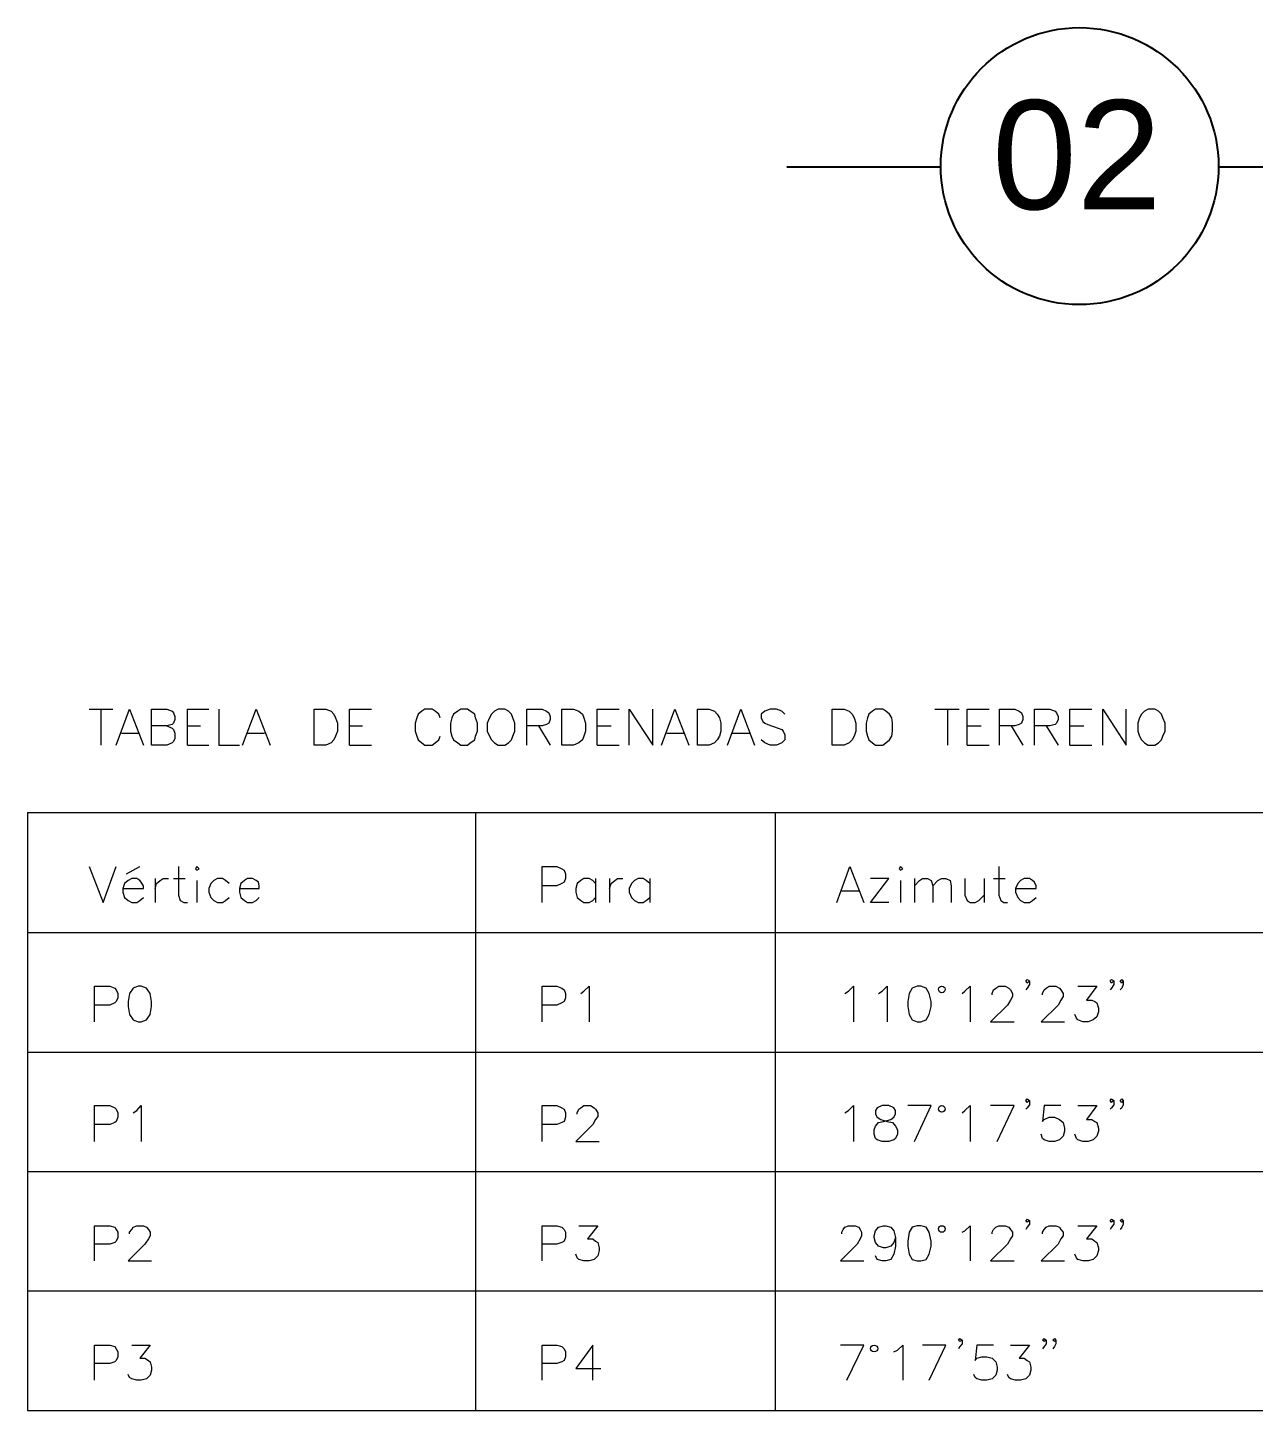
# Model space of a CAD drawing. Header units: millimetres. Extents: x 2928 to 3112, y 1220 to 1280.
# Drawn here: x 2995.67 to 3001.25, y 1239.75 to 1246.04 of the extents above; entities that cross this region are included whole.
import ezdxf

# ---------------------------------------------------------------- set-up
doc = ezdxf.new("R2010")
doc.units = ezdxf.units.MM
doc.styles.add('Arial$001', font='arial.ttf', dxfattribs={"height": 3.564})

msp = doc.modelspace()

# ---------------------------------------------------------------- linework, layer by layer
at = {"color": 7, "linetype": 'Continuous', "lineweight": -2, "true_color": 0x000007}
for points in [[(2999.12548, 1245.40701), (2999.82549, 1245.40701), (2999.82549, 1245.40701)], [(3001.0855, 1245.40701), (3007.13226, 1245.40701), (3007.13226, 1245.40701)]]:
    msp.add_lwpolyline(points, dxfattribs=at)
at = {"color": 7, "linetype": 'Continuous', "lineweight": 9, "true_color": 0x000007}
for points in [[(2995.9521, 1242.94031), (2996.05877, 1242.94031), (2996.05877, 1242.94031)], [(2996.00543, 1242.94031), (2996.00543, 1242.77698), (2996.00543, 1242.77698)], [(2996.07543, 1242.77698), (2996.13543, 1242.94031), (2996.19877, 1242.77698)], [(2996.30544, 1242.86364), (2996.32877, 1242.85364), (2996.33544, 1242.84698), (2996.3421, 1242.83031), (2996.3421, 1242.80698), (2996.33544, 1242.79364), (2996.32877, 1242.78698), (2996.30544, 1242.77698), (2996.23544, 1242.77698), (2996.23544, 1242.94031), (2996.30544, 1242.94031), (2996.32877, 1242.93031), (2996.33544, 1242.92364), (2996.3421, 1242.90698), (2996.3421, 1242.89364), (2996.33544, 1242.87698), (2996.32877, 1242.87031), (2996.30544, 1242.86364), (2996.23544, 1242.86364)], [(2996.39877, 1242.77698), (2996.39877, 1242.94031), (2996.49544, 1242.94031)], [(2996.54211, 1242.94031), (2996.54211, 1242.77698), (2996.63544, 1242.77698)], [(2996.64877, 1242.77698), (2996.71211, 1242.94031), (2996.77544, 1242.77698)], [(2997.13545, 1242.77698), (2997.13545, 1242.94031), (2997.23545, 1242.94031)], [(2997.54879, 1242.90031), (2997.54212, 1242.91698), (2997.52545, 1242.93031), (2997.51212, 1242.94031), (2997.47879, 1242.94031), (2997.46545, 1242.93031), (2997.44879, 1242.91698), (2997.44212, 1242.90031), (2997.43545, 1242.87698), (2997.43545, 1242.84031), (2997.44212, 1242.81698), (2997.44879, 1242.80031), (2997.46545, 1242.78698), (2997.47879, 1242.77698), (2997.51212, 1242.77698), (2997.52545, 1242.78698), (2997.54212, 1242.80031), (2997.54879, 1242.81698)], [(2997.94213, 1242.77698), (2997.94213, 1242.94031), (2998.01213, 1242.94031), (2998.03213, 1242.93031), (2998.04213, 1242.92364), (2998.04879, 1242.90698), (2998.04879, 1242.89364), (2998.04213, 1242.87698), (2998.03213, 1242.87031), (2998.01213, 1242.86364), (2997.94213, 1242.86364)], [(2998.26213, 1242.77698), (2998.26213, 1242.94031), (2998.36213, 1242.94031)], [(2998.4088, 1242.77698), (2998.4088, 1242.94031), (2998.51547, 1242.77698), (2998.51547, 1242.94031)], [(2998.55547, 1242.77698), (2998.61547, 1242.94031), (2998.6788, 1242.77698)], [(2998.85547, 1242.77698), (2998.91547, 1242.94031), (2998.97881, 1242.77698)], [(2999.11548, 1242.91698), (2999.10214, 1242.93031), (2999.07881, 1242.94031), (2999.04881, 1242.94031), (2999.02547, 1242.93031), (2999.00881, 1242.91698), (2999.00881, 1242.90031), (2999.01547, 1242.88364), (2999.02547, 1242.87698), (2999.03881, 1242.87031), (2999.08548, 1242.85364), (2999.10214, 1242.84698), (2999.10881, 1242.84031), (2999.11548, 1242.82364), (2999.11548, 1242.80031), (2999.10214, 1242.78698), (2999.07881, 1242.77698), (2999.04881, 1242.77698), (2999.02547, 1242.78698), (2999.00881, 1242.80031)], [(2999.79882, 1242.94031), (2999.90882, 1242.94031), (2999.90882, 1242.94031)], [(2999.85549, 1242.94031), (2999.85549, 1242.77698), (2999.85549, 1242.77698)], [(2999.94549, 1242.77698), (2999.94549, 1242.94031), (3000.04549, 1242.94031)], [(3000.09216, 1242.77698), (3000.09216, 1242.94031), (3000.16216, 1242.94031), (3000.18216, 1242.93031), (3000.19216, 1242.92364), (3000.19883, 1242.90698), (3000.19883, 1242.89364), (3000.19216, 1242.87698), (3000.18216, 1242.87031), (3000.16216, 1242.86364), (3000.09216, 1242.86364)], [(3000.25216, 1242.77698), (3000.25216, 1242.94031), (3000.32216, 1242.94031), (3000.34549, 1242.93031), (3000.35216, 1242.92364), (3000.35883, 1242.90698), (3000.35883, 1242.89364), (3000.35216, 1242.87698), (3000.34549, 1242.87031), (3000.32216, 1242.86364), (3000.25216, 1242.86364)], [(3000.41216, 1242.77698), (3000.41216, 1242.94031), (3000.51216, 1242.94031)], [(3000.56216, 1242.77698), (3000.56216, 1242.94031), (3000.66883, 1242.77698), (3000.66883, 1242.94031)], [(2996.39877, 1242.86364), (2996.45877, 1242.86364), (2996.45877, 1242.86364)], [(2997.13545, 1242.86364), (2997.19545, 1242.86364), (2997.19545, 1242.86364)], [(2997.99546, 1242.86364), (2998.04879, 1242.77698), (2998.04879, 1242.77698)], [(2998.26213, 1242.86364), (2998.32546, 1242.86364), (2998.32546, 1242.86364)], [(2999.94549, 1242.86364), (3000.00882, 1242.86364), (3000.00882, 1242.86364)], [(3000.14549, 1242.86364), (3000.19883, 1242.77698), (3000.19883, 1242.77698)], [(3000.30549, 1242.86364), (3000.35883, 1242.77698), (3000.35883, 1242.77698)], [(3000.41216, 1242.86364), (3000.4755, 1242.86364), (3000.4755, 1242.86364)], [(2996.09877, 1242.83031), (2996.17543, 1242.83031), (2996.17543, 1242.83031)], [(2996.67211, 1242.83031), (2996.74878, 1242.83031), (2996.74878, 1242.83031)], [(2998.5788, 1242.83031), (2998.65547, 1242.83031), (2998.65547, 1242.83031)], [(2998.87881, 1242.83031), (2998.95547, 1242.83031), (2998.95547, 1242.83031)], [(2996.39877, 1242.77698), (2996.49544, 1242.77698), (2996.49544, 1242.77698)], [(2997.13545, 1242.77698), (2997.23545, 1242.77698), (2997.23545, 1242.77698)], [(2998.26213, 1242.77698), (2998.36213, 1242.77698), (2998.36213, 1242.77698)], [(2999.94549, 1242.77698), (3000.04549, 1242.77698), (3000.04549, 1242.77698)], [(3000.41216, 1242.77698), (3000.51216, 1242.77698), (3000.51216, 1242.77698)], [(2995.67209, 1242.47031), (2997.70879, 1242.47031), (2999.07214, 1242.47031), (3001.73551, 1242.47031), (3004.06555, 1242.47031), (3007.45226, 1242.47031), (3010.60564, 1242.47031)], [(2995.67209, 1242.47031), (2995.67209, 1239.75027), (2997.70879, 1239.75027), (2999.07214, 1239.75027), (3001.73551, 1239.75027), (3004.06555, 1239.75027), (3007.45226, 1239.75027), (3010.60564, 1239.75027)], [(2997.70879, 1242.47031), (2997.70879, 1239.75027), (2997.70879, 1239.75027)], [(2997.70879, 1242.47031), (2997.70879, 1239.75027), (2997.70879, 1239.75027)], [(2999.07214, 1242.47031), (2999.07214, 1239.75027), (2999.07214, 1239.75027)], [(2999.07214, 1242.47031), (2999.07214, 1239.75027), (2999.07214, 1239.75027)], [(2995.9521, 1242.22363), (2996.01543, 1242.0603), (2996.07543, 1242.22363)], [(2996.10543, 1242.12363), (2996.19877, 1242.12363), (2996.19877, 1242.13697), (2996.18877, 1242.15363), (2996.1821, 1242.1603), (2996.16877, 1242.1703), (2996.14543, 1242.1703), (2996.12877, 1242.1603), (2996.1121, 1242.14697), (2996.10543, 1242.12363), (2996.10543, 1242.10697), (2996.1121, 1242.08363), (2996.12877, 1242.0703), (2996.14543, 1242.0603), (2996.16877, 1242.0603), (2996.1821, 1242.0703), (2996.19877, 1242.08363)], [(2996.1221, 1242.1903), (2996.1821, 1242.22363), (2996.1821, 1242.22363)], [(2996.2521, 1242.1703), (2996.2521, 1242.0603), (2996.2521, 1242.0603)], [(2996.2521, 1242.12363), (2996.25877, 1242.14697), (2996.27544, 1242.1603), (2996.28877, 1242.1703), (2996.3121, 1242.1703)], [(2996.33544, 1242.1703), (2996.38877, 1242.1703), (2996.38877, 1242.1703)], [(2996.35877, 1242.22363), (2996.35877, 1242.09363), (2996.36544, 1242.0703), (2996.3821, 1242.0603), (2996.39877, 1242.0603)], [(2996.58877, 1242.14697), (2996.57211, 1242.1603), (2996.55877, 1242.1703), (2996.53544, 1242.1703), (2996.51877, 1242.1603), (2996.50544, 1242.14697), (2996.49544, 1242.12363), (2996.49544, 1242.10697), (2996.50544, 1242.08363), (2996.51877, 1242.0703), (2996.53544, 1242.0603), (2996.55877, 1242.0603), (2996.57211, 1242.0703), (2996.58877, 1242.08363)], [(2996.63544, 1242.12363), (2996.72544, 1242.12363), (2996.72544, 1242.13697), (2996.72211, 1242.15363), (2996.71211, 1242.1603), (2996.69544, 1242.1703), (2996.67211, 1242.1703), (2996.65877, 1242.1603), (2996.64211, 1242.14697), (2996.63544, 1242.12363), (2996.63544, 1242.10697), (2996.64211, 1242.08363), (2996.65877, 1242.0703), (2996.67211, 1242.0603), (2996.69544, 1242.0603), (2996.71211, 1242.0703), (2996.72544, 1242.08363)], [(2998.01213, 1242.0603), (2998.01213, 1242.22363), (2998.07879, 1242.22363), (2998.10213, 1242.21363), (2998.11213, 1242.20697), (2998.1188, 1242.1903), (2998.1188, 1242.1703), (2998.11213, 1242.15363), (2998.10213, 1242.14697), (2998.07879, 1242.13697), (2998.01213, 1242.13697)], [(2998.25546, 1242.14697), (2998.24213, 1242.1603), (2998.22546, 1242.1703), (2998.20213, 1242.1703), (2998.1888, 1242.1603), (2998.17213, 1242.14697), (2998.16546, 1242.12363), (2998.16546, 1242.10697), (2998.17213, 1242.08363), (2998.1888, 1242.0703), (2998.20213, 1242.0603), (2998.22546, 1242.0603), (2998.24213, 1242.0703), (2998.25546, 1242.08363)], [(2998.25546, 1242.1703), (2998.25546, 1242.0603), (2998.25546, 1242.0603)], [(2998.3188, 1242.1703), (2998.3188, 1242.0603), (2998.3188, 1242.0603)], [(2998.3188, 1242.12363), (2998.32546, 1242.14697), (2998.34213, 1242.1603), (2998.35547, 1242.1703), (2998.3788, 1242.1703)], [(2998.50213, 1242.14697), (2998.48547, 1242.1603), (2998.47213, 1242.1703), (2998.4488, 1242.1703), (2998.43213, 1242.1603), (2998.4188, 1242.14697), (2998.4088, 1242.12363), (2998.4088, 1242.10697), (2998.4188, 1242.08363), (2998.43213, 1242.0703), (2998.4488, 1242.0603), (2998.47213, 1242.0603), (2998.48547, 1242.0703), (2998.50213, 1242.08363)], [(2998.50213, 1242.1703), (2998.50213, 1242.0603), (2998.50213, 1242.0603)], [(2999.35215, 1242.0603), (2999.41215, 1242.22363), (2999.47548, 1242.0603)], [(2999.58882, 1242.0603), (2999.50548, 1242.0603), (2999.58882, 1242.1703), (2999.50548, 1242.1703)], [(2999.70548, 1242.1703), (2999.70548, 1242.0603), (2999.70548, 1242.0603)], [(2999.70548, 1242.13697), (2999.72882, 1242.1603), (2999.74215, 1242.1703), (2999.76549, 1242.1703), (2999.78215, 1242.1603), (2999.78882, 1242.13697), (2999.78882, 1242.0603)], [(2999.78882, 1242.13697), (2999.81215, 1242.1603), (2999.82882, 1242.1703), (2999.84882, 1242.1703), (2999.86882, 1242.1603), (2999.87215, 1242.13697), (2999.87215, 1242.0603)], [(2999.93549, 1242.1703), (2999.93549, 1242.09363), (2999.94549, 1242.0703), (2999.95882, 1242.0603), (2999.98216, 1242.0603), (2999.99882, 1242.0703), (3000.02216, 1242.09363)], [(3000.02216, 1242.1703), (3000.02216, 1242.0603), (3000.02216, 1242.0603)], [(3000.06549, 1242.1703), (3000.11882, 1242.1703), (3000.11882, 1242.1703)], [(3000.08882, 1242.22363), (3000.08882, 1242.09363), (3000.09882, 1242.0703), (3000.11216, 1242.0603), (3000.12882, 1242.0603)], [(3000.16549, 1242.12363), (3000.25883, 1242.12363), (3000.25883, 1242.13697), (3000.25216, 1242.15363), (3000.24216, 1242.1603), (3000.22883, 1242.1703), (3000.20549, 1242.1703), (3000.18882, 1242.1603), (3000.17549, 1242.14697), (3000.16549, 1242.12363), (3000.16549, 1242.10697), (3000.17549, 1242.08363), (3000.18882, 1242.0703), (3000.20549, 1242.0603), (3000.22883, 1242.0603), (3000.24216, 1242.0703), (3000.25883, 1242.08363)], [(2996.4421, 1242.1603), (2996.4421, 1242.0603), (2996.4421, 1242.0603)], [(2999.37548, 1242.11363), (2999.45215, 1242.11363), (2999.45215, 1242.11363)], [(2999.64215, 1242.1603), (2999.64215, 1242.0603), (2999.64215, 1242.0603)], [(2995.67209, 1241.92363), (2997.70879, 1241.92363), (2999.07214, 1241.92363), (3001.73551, 1241.92363), (3004.06555, 1241.92363), (3007.45226, 1241.92363), (3010.60564, 1241.92363)], [(2995.97543, 1241.51696), (2995.97543, 1241.68029), (2996.04543, 1241.68029), (2996.06877, 1241.67029), (2996.07543, 1241.66363), (2996.0821, 1241.64696), (2996.0821, 1241.62696), (2996.07543, 1241.61029), (2996.06877, 1241.60363), (2996.04543, 1241.59363), (2995.97543, 1241.59363)], [(2998.01213, 1241.51696), (2998.01213, 1241.68029), (2998.07879, 1241.68029), (2998.10213, 1241.67029), (2998.11213, 1241.66363), (2998.1188, 1241.64696), (2998.1188, 1241.62696), (2998.11213, 1241.61029), (2998.10213, 1241.60363), (2998.07879, 1241.59363), (2998.01213, 1241.59363)], [(2998.1888, 1241.64696), (2998.20213, 1241.65696), (2998.22546, 1241.68029), (2998.22546, 1241.51696)], [(2999.38881, 1241.64696), (2999.40548, 1241.65696), (2999.42881, 1241.68029), (2999.42881, 1241.51696)], [(2999.54215, 1241.64696), (2999.55882, 1241.65696), (2999.58215, 1241.68029), (2999.58215, 1241.51696)], [(2999.92215, 1241.64696), (2999.93549, 1241.65696), (2999.95882, 1241.68029), (2999.95882, 1241.51696)], [(3000.05882, 1241.64029), (3000.05882, 1241.64696), (3000.06549, 1241.66363), (3000.07549, 1241.67029), (3000.08882, 1241.68029), (3000.11882, 1241.68029), (3000.13549, 1241.67029), (3000.14216, 1241.66363), (3000.15216, 1241.64696), (3000.15216, 1241.63363), (3000.14216, 1241.61696), (3000.12882, 1241.59363), (3000.05216, 1241.51696), (3000.15882, 1241.51696)], [(3000.22883, 1241.70363), (3000.21883, 1241.69363), (3000.21216, 1241.70363), (3000.21883, 1241.71029), (3000.22883, 1241.70363), (3000.22883, 1241.68696), (3000.21883, 1241.67029), (3000.21216, 1241.66363)], [(3000.28883, 1241.64029), (3000.28883, 1241.64696), (3000.29549, 1241.66363), (3000.30549, 1241.67029), (3000.31883, 1241.68029), (3000.34883, 1241.68029), (3000.36549, 1241.67029), (3000.37216, 1241.66363), (3000.38216, 1241.64696), (3000.38216, 1241.63363), (3000.37216, 1241.61696), (3000.35883, 1241.59363), (3000.28216, 1241.51696), (3000.38883, 1241.51696)], [(3000.44883, 1241.68029), (3000.5355, 1241.68029), (3000.48883, 1241.61696), (3000.51216, 1241.61696), (3000.5255, 1241.61029), (3000.5355, 1241.60363), (3000.54216, 1241.58029), (3000.54216, 1241.56363), (3000.5355, 1241.54029), (3000.51883, 1241.52696), (3000.4955, 1241.51696), (3000.47216, 1241.51696), (3000.44883, 1241.52696), (3000.44216, 1241.53363), (3000.4355, 1241.55029)], [(3000.61216, 1241.70363), (3000.60216, 1241.69363), (3000.5955, 1241.70363), (3000.60216, 1241.71029), (3000.61216, 1241.70363), (3000.61216, 1241.68696), (3000.60216, 1241.67029), (3000.5955, 1241.66363)], [(3000.6555, 1241.70363), (3000.64883, 1241.69363), (3000.64216, 1241.70363), (3000.64883, 1241.71029), (3000.6555, 1241.70363), (3000.6555, 1241.68696), (3000.64883, 1241.67029), (3000.64216, 1241.66363)], [(2995.67209, 1241.38029), (2997.70879, 1241.38029), (2999.07214, 1241.38029), (3001.73551, 1241.38029), (3004.06555, 1241.38029), (3007.45226, 1241.38029), (3010.60564, 1241.38029)], [(3000.22883, 1241.16029), (3000.21883, 1241.15029), (3000.21216, 1241.16029), (3000.21883, 1241.16695), (3000.22883, 1241.16029), (3000.22883, 1241.14029), (3000.21883, 1241.12695), (3000.21216, 1241.12029)], [(3000.61216, 1241.16029), (3000.60216, 1241.15029), (3000.5955, 1241.16029), (3000.60216, 1241.16695), (3000.61216, 1241.16029), (3000.61216, 1241.14029), (3000.60216, 1241.12695), (3000.5955, 1241.12029)], [(3000.6555, 1241.16029), (3000.64883, 1241.15029), (3000.64216, 1241.16029), (3000.64883, 1241.16695), (3000.6555, 1241.16029), (3000.6555, 1241.14029), (3000.64883, 1241.12695), (3000.64216, 1241.12029)], [(2995.97543, 1240.97362), (2995.97543, 1241.13695), (2996.04543, 1241.13695), (2996.06877, 1241.12695), (2996.07543, 1241.12029), (2996.0821, 1241.10362), (2996.0821, 1241.08362), (2996.07543, 1241.06362), (2996.06877, 1241.06028), (2996.04543, 1241.05028), (2995.97543, 1241.05028)], [(2996.1521, 1241.10362), (2996.16877, 1241.11362), (2996.18877, 1241.13695), (2996.18877, 1240.97362)], [(2998.01213, 1240.97362), (2998.01213, 1241.13695), (2998.07879, 1241.13695), (2998.10213, 1241.12695), (2998.11213, 1241.12029), (2998.1188, 1241.10362), (2998.1188, 1241.08362), (2998.11213, 1241.06362), (2998.10213, 1241.06028), (2998.07879, 1241.05028), (2998.01213, 1241.05028)], [(2998.17213, 1241.09695), (2998.17213, 1241.10362), (2998.1788, 1241.12029), (2998.1888, 1241.12695), (2998.20213, 1241.13695), (2998.23213, 1241.13695), (2998.2488, 1241.12695), (2998.25546, 1241.12029), (2998.26546, 1241.10362), (2998.26546, 1241.08695), (2998.25546, 1241.07362), (2998.24213, 1241.05028), (2998.16546, 1240.97362), (2998.27213, 1240.97362)], [(2999.38881, 1241.10362), (2999.40548, 1241.11362), (2999.42881, 1241.13695), (2999.42881, 1240.97362)], [(2999.70548, 1240.97362), (2999.78215, 1241.13695), (2999.67548, 1241.13695)], [(2999.92215, 1241.10362), (2999.93549, 1241.11362), (2999.95882, 1241.13695), (2999.95882, 1240.97362)], [(3000.08216, 1240.97362), (3000.15882, 1241.13695), (3000.05216, 1241.13695)], [(3000.37216, 1241.13695), (3000.29549, 1241.13695), (3000.28883, 1241.06362), (3000.29549, 1241.07362), (3000.31883, 1241.08362), (3000.34216, 1241.08362), (3000.36549, 1241.07362), (3000.38216, 1241.06028), (3000.38883, 1241.03362), (3000.38883, 1241.02028), (3000.38216, 1240.99695), (3000.36549, 1240.98028), (3000.34216, 1240.97362), (3000.31883, 1240.97362), (3000.29549, 1240.98028), (3000.28883, 1240.98695), (3000.28216, 1241.00695)], [(3000.44883, 1241.13695), (3000.5355, 1241.13695), (3000.48883, 1241.07362), (3000.51216, 1241.07362), (3000.5255, 1241.06362), (3000.5355, 1241.06028), (3000.54216, 1241.03362), (3000.54216, 1241.02028), (3000.5355, 1240.99695), (3000.51883, 1240.98028), (3000.4955, 1240.97362), (3000.47216, 1240.97362), (3000.44883, 1240.98028), (3000.44216, 1240.98695), (3000.4355, 1241.00695)], [(2995.67209, 1240.83695), (2997.70879, 1240.83695), (2999.07214, 1240.83695), (3001.73551, 1240.83695), (3004.06555, 1240.83695), (3007.45226, 1240.83695), (3010.60564, 1240.83695)], [(3000.22883, 1240.61361), (3000.21883, 1240.60695), (3000.21216, 1240.61361), (3000.21883, 1240.62028), (3000.22883, 1240.61361), (3000.22883, 1240.59695), (3000.21883, 1240.58361), (3000.21216, 1240.57361)], [(3000.61216, 1240.61361), (3000.60216, 1240.60695), (3000.5955, 1240.61361), (3000.60216, 1240.62028), (3000.61216, 1240.61361), (3000.61216, 1240.59695), (3000.60216, 1240.58361), (3000.5955, 1240.57361)], [(3000.6555, 1240.61361), (3000.64883, 1240.60695), (3000.64216, 1240.61361), (3000.64883, 1240.62028), (3000.6555, 1240.61361), (3000.6555, 1240.59695), (3000.64883, 1240.58361), (3000.64216, 1240.57361)], [(2995.97543, 1240.43028), (2995.97543, 1240.59028), (2996.04543, 1240.59028), (2996.06877, 1240.58361), (2996.07543, 1240.57361), (2996.0821, 1240.56028), (2996.0821, 1240.53694), (2996.07543, 1240.52028), (2996.06877, 1240.51361), (2996.04543, 1240.50694), (2995.97543, 1240.50694)], [(2996.13543, 1240.55361), (2996.13543, 1240.56028), (2996.14543, 1240.57361), (2996.1521, 1240.58361), (2996.16877, 1240.59028), (2996.19877, 1240.59028), (2996.2121, 1240.58361), (2996.2221, 1240.57361), (2996.22877, 1240.56028), (2996.22877, 1240.54361), (2996.2221, 1240.53028), (2996.20543, 1240.50694), (2996.12877, 1240.43028), (2996.23544, 1240.43028)], [(2998.01213, 1240.43028), (2998.01213, 1240.59028), (2998.07879, 1240.59028), (2998.10213, 1240.58361), (2998.11213, 1240.57361), (2998.1188, 1240.56028), (2998.1188, 1240.53694), (2998.11213, 1240.52028), (2998.10213, 1240.51361), (2998.07879, 1240.50694), (2998.01213, 1240.50694)], [(2998.1788, 1240.59028), (2998.26546, 1240.59028), (2998.2188, 1240.53028), (2998.24213, 1240.53028), (2998.25546, 1240.52028), (2998.26546, 1240.51361), (2998.27213, 1240.49028), (2998.27213, 1240.47694), (2998.26546, 1240.45361), (2998.2488, 1240.43694), (2998.22546, 1240.43028), (2998.20213, 1240.43028), (2998.1788, 1240.43694), (2998.17213, 1240.44361), (2998.16546, 1240.46028)], [(2999.37548, 1240.55361), (2999.37548, 1240.56028), (2999.38215, 1240.57361), (2999.38881, 1240.58361), (2999.40548, 1240.59028), (2999.43548, 1240.59028), (2999.45215, 1240.58361), (2999.45881, 1240.57361), (2999.46548, 1240.56028), (2999.46548, 1240.54361), (2999.45881, 1240.53028), (2999.44548, 1240.50694), (2999.36881, 1240.43028), (2999.47548, 1240.43028)], [(2999.61882, 1240.53694), (2999.61215, 1240.51361), (2999.59882, 1240.49694), (2999.57548, 1240.49028), (2999.56548, 1240.49028), (2999.54215, 1240.49694), (2999.52882, 1240.51361), (2999.52215, 1240.53694), (2999.52215, 1240.54361), (2999.52882, 1240.56694), (2999.54215, 1240.58361), (2999.56548, 1240.59028), (2999.57548, 1240.59028), (2999.59882, 1240.58361), (2999.61215, 1240.56694), (2999.61882, 1240.53694), (2999.61882, 1240.49694), (2999.61215, 1240.46028), (2999.59882, 1240.43694), (2999.57548, 1240.43028), (2999.55882, 1240.43028), (2999.53548, 1240.43694), (2999.52882, 1240.45361)], [(2999.92215, 1240.56028), (2999.93549, 1240.56694), (2999.95882, 1240.59028), (2999.95882, 1240.43028)], [(3000.05882, 1240.55361), (3000.05882, 1240.56028), (3000.06549, 1240.57361), (3000.07549, 1240.58361), (3000.08882, 1240.59028), (3000.11882, 1240.59028), (3000.13549, 1240.58361), (3000.14216, 1240.57361), (3000.15216, 1240.56028), (3000.15216, 1240.54361), (3000.14216, 1240.53028), (3000.12882, 1240.50694), (3000.05216, 1240.43028), (3000.15882, 1240.43028)], [(3000.28883, 1240.55361), (3000.28883, 1240.56028), (3000.29549, 1240.57361), (3000.30549, 1240.58361), (3000.31883, 1240.59028), (3000.34883, 1240.59028), (3000.36549, 1240.58361), (3000.37216, 1240.57361), (3000.38216, 1240.56028), (3000.38216, 1240.54361), (3000.37216, 1240.53028), (3000.35883, 1240.50694), (3000.28216, 1240.43028), (3000.38883, 1240.43028)], [(3000.44883, 1240.59028), (3000.5355, 1240.59028), (3000.48883, 1240.53028), (3000.51216, 1240.53028), (3000.5255, 1240.52028), (3000.5355, 1240.51361), (3000.54216, 1240.49028), (3000.54216, 1240.47694), (3000.5355, 1240.45361), (3000.51883, 1240.43694), (3000.4955, 1240.43028), (3000.47216, 1240.43028), (3000.44883, 1240.43694), (3000.44216, 1240.44361), (3000.4355, 1240.46028)], [(2995.67209, 1240.29361), (2997.70879, 1240.29361), (2999.07214, 1240.29361), (3001.73551, 1240.29361), (3004.06555, 1240.29361), (3007.45226, 1240.29361), (3010.60564, 1240.29361)], [(2995.97543, 1239.88693), (2995.97543, 1240.04694), (2996.04543, 1240.04694), (2996.06877, 1240.04027), (2996.07543, 1240.03027), (2996.0821, 1240.01694), (2996.0821, 1239.9936), (2996.07543, 1239.97694), (2996.06877, 1239.97027), (2996.04543, 1239.9636), (2995.97543, 1239.9636)], [(2996.14543, 1240.04694), (2996.22877, 1240.04694), (2996.1821, 1239.98694), (2996.20543, 1239.98694), (2996.2221, 1239.97694), (2996.22877, 1239.97027), (2996.23544, 1239.94694), (2996.23544, 1239.9336), (2996.22877, 1239.91027), (2996.2121, 1239.8936), (2996.18877, 1239.88693), (2996.16877, 1239.88693), (2996.14543, 1239.8936), (2996.13543, 1239.90027), (2996.12877, 1239.9136)], [(2998.01213, 1239.88693), (2998.01213, 1240.04694), (2998.07879, 1240.04694), (2998.10213, 1240.04027), (2998.11213, 1240.03027), (2998.1188, 1240.01694), (2998.1188, 1239.9936), (2998.11213, 1239.97694), (2998.10213, 1239.97027), (2998.07879, 1239.9636), (2998.01213, 1239.9636)], [(2998.24213, 1239.88693), (2998.24213, 1240.04694), (2998.16546, 1239.94027), (2998.2788, 1239.94027)], [(2999.39881, 1239.88693), (2999.47548, 1240.04694), (2999.36881, 1240.04694)], [(2999.61215, 1240.01694), (2999.62882, 1240.0236), (2999.65215, 1240.04694), (2999.65215, 1239.88693)], [(2999.77215, 1239.88693), (2999.84882, 1240.04694), (2999.74215, 1240.04694)], [(2999.92215, 1240.07027), (2999.91215, 1240.0636), (2999.90549, 1240.07027), (2999.91215, 1240.07694), (2999.92215, 1240.07027), (2999.92215, 1240.0536), (2999.91215, 1240.04027), (2999.90549, 1240.03027)], [(3000.06549, 1240.04694), (2999.98882, 1240.04694), (2999.98216, 1239.97694), (2999.98882, 1239.98694), (3000.01216, 1239.9936), (3000.03549, 1239.9936), (3000.05882, 1239.98694), (3000.07549, 1239.97027), (3000.08216, 1239.94694), (3000.08216, 1239.9336), (3000.07549, 1239.91027), (3000.05882, 1239.8936), (3000.03549, 1239.88693), (3000.01216, 1239.88693), (2999.98882, 1239.8936), (2999.98216, 1239.90027), (2999.97549, 1239.9136)], [(3000.14216, 1240.04694), (3000.22883, 1240.04694), (3000.18216, 1239.98694), (3000.20549, 1239.98694), (3000.21883, 1239.97694), (3000.22883, 1239.97027), (3000.23549, 1239.94694), (3000.23549, 1239.9336), (3000.22883, 1239.91027), (3000.21216, 1239.8936), (3000.18882, 1239.88693), (3000.16549, 1239.88693), (3000.14216, 1239.8936), (3000.13549, 1239.90027), (3000.12882, 1239.9136)], [(3000.30549, 1240.07027), (3000.29549, 1240.0636), (3000.28883, 1240.07027), (3000.29549, 1240.07694), (3000.30549, 1240.07027), (3000.30549, 1240.0536), (3000.29549, 1240.04027), (3000.28883, 1240.03027)], [(3000.34883, 1240.07027), (3000.34216, 1240.0636), (3000.33549, 1240.07027), (3000.34216, 1240.07694), (3000.34883, 1240.07027), (3000.34883, 1240.0536), (3000.34216, 1240.04027), (3000.33549, 1240.03027)]]:
    msp.add_lwpolyline(points, dxfattribs=at)
for points in [[(2996.97545, 1242.77698), (2996.97545, 1242.94031), (2997.02878, 1242.94031), (2997.05211, 1242.93031), (2997.06545, 1242.91698), (2997.07211, 1242.90031), (2997.08211, 1242.87698), (2997.08211, 1242.84031), (2997.07211, 1242.81698), (2997.06545, 1242.80031), (2997.05211, 1242.78698), (2997.02878, 1242.77698)], [(2997.64212, 1242.94031), (2997.62879, 1242.93031), (2997.60879, 1242.91698), (2997.60212, 1242.90031), (2997.59545, 1242.87698), (2997.59545, 1242.84031), (2997.60212, 1242.81698), (2997.60879, 1242.80031), (2997.62879, 1242.78698), (2997.64212, 1242.77698), (2997.67212, 1242.77698), (2997.68546, 1242.78698), (2997.70546, 1242.80031), (2997.70879, 1242.81698), (2997.71879, 1242.84031), (2997.71879, 1242.87698), (2997.70879, 1242.90031), (2997.70546, 1242.91698), (2997.68546, 1242.93031), (2997.67212, 1242.94031)], [(2997.81212, 1242.94031), (2997.79546, 1242.93031), (2997.78212, 1242.91698), (2997.77212, 1242.90031), (2997.76212, 1242.87698), (2997.76212, 1242.84031), (2997.77212, 1242.81698), (2997.78212, 1242.80031), (2997.79546, 1242.78698), (2997.81212, 1242.77698), (2997.84212, 1242.77698), (2997.85879, 1242.78698), (2997.87213, 1242.80031), (2997.87879, 1242.81698), (2997.88879, 1242.84031), (2997.88879, 1242.87698), (2997.87879, 1242.90031), (2997.87213, 1242.91698), (2997.85879, 1242.93031), (2997.84212, 1242.94031)], [(2998.10213, 1242.77698), (2998.10213, 1242.94031), (2998.15546, 1242.94031), (2998.1788, 1242.93031), (2998.19546, 1242.91698), (2998.20213, 1242.90031), (2998.2088, 1242.87698), (2998.2088, 1242.84031), (2998.20213, 1242.81698), (2998.19546, 1242.80031), (2998.1788, 1242.78698), (2998.15546, 1242.77698)], [(2998.7188, 1242.77698), (2998.7188, 1242.94031), (2998.77214, 1242.94031), (2998.79547, 1242.93031), (2998.80881, 1242.91698), (2998.81881, 1242.90031), (2998.82547, 1242.87698), (2998.82547, 1242.84031), (2998.81881, 1242.81698), (2998.80881, 1242.80031), (2998.79547, 1242.78698), (2998.77214, 1242.77698)], [(2999.33215, 1242.77698), (2999.33215, 1242.94031), (2999.38548, 1242.94031), (2999.40881, 1242.93031), (2999.42215, 1242.91698), (2999.43215, 1242.90031), (2999.43881, 1242.87698), (2999.43881, 1242.84031), (2999.43215, 1242.81698), (2999.42215, 1242.80031), (2999.40881, 1242.78698), (2999.38548, 1242.77698)], [(2999.52882, 1242.94031), (2999.51548, 1242.93031), (2999.49882, 1242.91698), (2999.49215, 1242.90031), (2999.48548, 1242.87698), (2999.48548, 1242.84031), (2999.49215, 1242.81698), (2999.49882, 1242.80031), (2999.51548, 1242.78698), (2999.52882, 1242.77698), (2999.56215, 1242.77698), (2999.57548, 1242.78698), (2999.59215, 1242.80031), (2999.60215, 1242.81698), (2999.60548, 1242.84031), (2999.60548, 1242.87698), (2999.60215, 1242.90031), (2999.59215, 1242.91698), (2999.57548, 1242.93031), (2999.56215, 1242.94031)], [(3000.76883, 1242.94031), (3000.75217, 1242.93031), (3000.73883, 1242.91698), (3000.72883, 1242.90031), (3000.72217, 1242.87698), (3000.72217, 1242.84031), (3000.72883, 1242.81698), (3000.73883, 1242.80031), (3000.75217, 1242.78698), (3000.76883, 1242.77698), (3000.79883, 1242.77698), (3000.8155, 1242.78698), (3000.82883, 1242.80031), (3000.8355, 1242.81698), (3000.8455, 1242.84031), (3000.8455, 1242.87698), (3000.8355, 1242.90031), (3000.82883, 1242.91698), (3000.8155, 1242.93031), (3000.79883, 1242.94031)], [(2996.43544, 1242.21363), (2996.4421, 1242.20697), (2996.4521, 1242.21363), (2996.4421, 1242.22363)], [(2999.63548, 1242.21363), (2999.64215, 1242.20697), (2999.65215, 1242.21363), (2999.64215, 1242.22363)], [(2996.17543, 1241.68029), (2996.1521, 1241.67029), (2996.13543, 1241.64696), (2996.12877, 1241.61029), (2996.12877, 1241.58696), (2996.13543, 1241.55029), (2996.1521, 1241.52696), (2996.17543, 1241.51696), (2996.18877, 1241.51696), (2996.2121, 1241.52696), (2996.22877, 1241.55029), (2996.23544, 1241.58696), (2996.23544, 1241.61029), (2996.22877, 1241.64696), (2996.2121, 1241.67029), (2996.18877, 1241.68029)], [(2999.71882, 1241.68029), (2999.69548, 1241.67029), (2999.68215, 1241.64696), (2999.67548, 1241.61029), (2999.67548, 1241.58696), (2999.68215, 1241.55029), (2999.69548, 1241.52696), (2999.71882, 1241.51696), (2999.73549, 1241.51696), (2999.75882, 1241.52696), (2999.77215, 1241.55029), (2999.78215, 1241.58696), (2999.78215, 1241.61029), (2999.77215, 1241.64696), (2999.75882, 1241.67029), (2999.73549, 1241.68029)], [(2999.55882, 1241.13695), (2999.53548, 1241.12695), (2999.52882, 1241.11362), (2999.52882, 1241.09695), (2999.53548, 1241.08362), (2999.55215, 1241.07362), (2999.58215, 1241.06362), (2999.60548, 1241.06028), (2999.61882, 1241.04362), (2999.62882, 1241.02695), (2999.62882, 1241.00695), (2999.61882, 1240.98695), (2999.61215, 1240.98028), (2999.58882, 1240.97362), (2999.55882, 1240.97362), (2999.53548, 1240.98028), (2999.52882, 1240.98695), (2999.52215, 1241.00695), (2999.52215, 1241.02695), (2999.52882, 1241.04362), (2999.54215, 1241.06028), (2999.56548, 1241.06362), (2999.59882, 1241.07362), (2999.61215, 1241.08362), (2999.61882, 1241.09695), (2999.61882, 1241.11362), (2999.61215, 1241.12695), (2999.58882, 1241.13695)], [(2999.71882, 1240.59028), (2999.69548, 1240.58361), (2999.68215, 1240.56028), (2999.67548, 1240.52028), (2999.67548, 1240.49694), (2999.68215, 1240.46028), (2999.69548, 1240.43694), (2999.71882, 1240.43028), (2999.73549, 1240.43028), (2999.75882, 1240.43694), (2999.77215, 1240.46028), (2999.78215, 1240.49694), (2999.78215, 1240.52028), (2999.77215, 1240.56028), (2999.75882, 1240.58361), (2999.73549, 1240.59028)]]:
    msp.add_lwpolyline(points, close=True, dxfattribs=at)
at = {"color": 7, "linetype": 'Continuous', "lineweight": -2, "true_color": 0x000007}
msp.add_open_spline([(3001.08884, 1245.41035), (3001.08884, 1245.75702), (3000.8055, 1246.04036), (3000.4555, 1246.04036), (3000.4555, 1246.04036), (3000.10882, 1246.04036), (2999.82549, 1245.75702), (2999.82549, 1245.41035), (2999.82549, 1245.41035), (2999.82549, 1245.06034), (3000.10882, 1244.78034), (3000.4555, 1244.78034), (3000.4555, 1244.78034), (3000.8055, 1244.78034), (3001.08884, 1245.06034), (3001.08884, 1245.41035)], degree=3, knots=[0, 0, 0, 0, 0.0625, 0.0625, 0.0625, 0.0625, 0.125, 0.125, 0.125, 0.125, 0.1875, 0.1875, 0.1875, 0.1875, 1, 1, 1, 1], dxfattribs=at)
at = {"color": 7, "linetype": 'Continuous', "lineweight": 9, "true_color": 0x000007}
for points in [[(2999.84549, 1241.66696), (2999.84549, 1241.67363), (2999.83882, 1241.68029), (2999.82882, 1241.68029), (2999.82882, 1241.68029), (2999.82215, 1241.68029), (2999.81549, 1241.67363), (2999.81549, 1241.66696), (2999.81549, 1241.66696), (2999.81549, 1241.65696), (2999.82215, 1241.65029), (2999.82882, 1241.65029), (2999.82882, 1241.65029), (2999.83882, 1241.65029), (2999.84549, 1241.65696), (2999.84549, 1241.66696)], [(2999.84549, 1241.12029), (2999.84549, 1241.13029), (2999.83882, 1241.13695), (2999.82882, 1241.13695), (2999.82882, 1241.13695), (2999.82215, 1241.13695), (2999.81549, 1241.13029), (2999.81549, 1241.12029), (2999.81549, 1241.12029), (2999.81549, 1241.11362), (2999.82215, 1241.10695), (2999.82882, 1241.10695), (2999.82882, 1241.10695), (2999.83882, 1241.10695), (2999.84549, 1241.11362), (2999.84549, 1241.12029)], [(2999.84549, 1240.57694), (2999.84549, 1240.58361), (2999.83882, 1240.59028), (2999.82882, 1240.59028), (2999.82882, 1240.59028), (2999.82215, 1240.59028), (2999.81549, 1240.58361), (2999.81549, 1240.57694), (2999.81549, 1240.57694), (2999.81549, 1240.56694), (2999.82215, 1240.56028), (2999.82882, 1240.56028), (2999.82882, 1240.56028), (2999.83882, 1240.56028), (2999.84549, 1240.56694), (2999.84549, 1240.57694)], [(2999.53882, 1240.03027), (2999.53882, 1240.04027), (2999.53215, 1240.04694), (2999.52215, 1240.04694), (2999.52215, 1240.04694), (2999.51215, 1240.04694), (2999.50548, 1240.04027), (2999.50548, 1240.03027), (2999.50548, 1240.03027), (2999.50548, 1240.0236), (2999.51215, 1240.01694), (2999.52215, 1240.01694), (2999.52215, 1240.01694), (2999.53215, 1240.01694), (2999.53882, 1240.0236), (2999.53882, 1240.03027)]]:
    msp.add_open_spline(points, degree=3, knots=[0, 0, 0, 0, 0.0625, 0.0625, 0.0625, 0.0625, 0.125, 0.125, 0.125, 0.125, 0.1875, 0.1875, 0.1875, 0.1875, 1, 1, 1, 1], dxfattribs=at)

# ---------------------------------------------------------------- texts
at = {"color": 7, "true_color": 0x000007, "style": 'Arial$001'}
msp.add_text('02', height=0.496129, dxfattribs=at).set_placement((3000.05882, 1245.21428))

doc.saveas('drawing.dxf')
